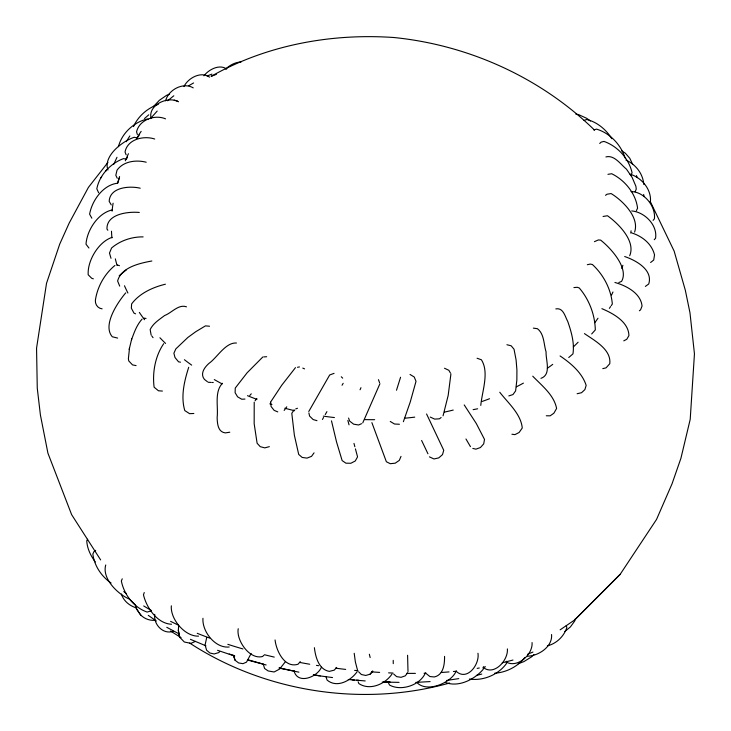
<?xml version="1.0" encoding="UTF-8"?>
<svg xmlns="http://www.w3.org/2000/svg" width="731" height="731" viewBox="0 0 731 731"><rect width="100%" height="100%" fill="white"/><g stroke="black" fill="none" stroke-linecap="round" stroke-linejoin="round"><path stroke-width="1.1" d="M314.385 647.693C315.463 656.822 318.716 669.569 329.325 671.378L334.259 670.135L336.671 667.394M407.999 671.515L407.587 655.259M195.378 641.389L190.965 643.362L184.349 642.019L179.671 637.194L178.327 630.369L178.666 625.782M275.066 639.963C276.272 650.745 284.496 668.399 298.001 664.26L300.313 661.619M129.524 347.974L128.391 358.72L128.747 360.913L132.53 364.897L136.094 365.61M506.61 661.263L506.4 663.611C498.25 674.823 483.063 681.155 469.412 679.017M254.214 402.169L254.169 423.724L257.111 443.251L260.245 446.668L264.796 447.875L269.355 446.65M650.426 201.857C651.595 189.311 641.571 177.569 629.967 174.124M483.465 667.047L483.145 669.413C474.337 679.647 458.319 687.697 445.069 682.361M165.599 100.832C168.294 89.867 183.143 81.799 193.231 87.866M118.431 146.693C121.775 133.298 133.727 122.241 147.086 119.043L148.585 119.537M456.208 670.976C451.721 682.635 427.416 692.951 417.346 682.946M263.187 663.894L264.585 668.5L268.167 670.948L274.107 671.981L279.617 669.057L285.346 661.774M425.424 672.867C420.298 685.084 401.392 691.544 389.614 685.102L388.618 683.321M131.498 339.824C134.111 332.623 136.779 324.893 142.061 319.145M129.168 349.455L131.717 338.91M171.337 605.835C170.177 619.002 184.769 636.628 198.53 636.144M206.727 637.414L205.091 645.007L206.59 650.17L209.898 653.011L214.156 653.962L218.889 652.545L219.611 651.568M480.788 405.431C481.994 391.487 489.487 372.508 481.4 359.78L477.069 358.245M396.504 390.226L400.57 377.242M144.245 592.539L143.477 594.851C146.474 607.671 157.302 623.634 171.511 624.256M251.126 653.468L246.502 662.149L242.975 663.666L238.617 662.953L235.099 660.276L233.792 655.945M575.416 618.819L574.621 621.149L570.372 626.96L564.835 631.483M379.946 383.674L362.74 422.911M443.059 415.82L448.185 395.389L450.926 373.861M202.962 618.298C201.939 631.429 215.197 648.488 229.168 646.999M122.232 578.815L121.355 581.044C124.06 594.577 133.855 607.562 147.132 612.057L150.897 611.025M631.008 175.358L632.068 172.68C628.879 158.581 617.576 146.163 603.961 141.412L601.129 142.125L599.722 143.459M403.366 421.714L410.274 401.904L416.012 381.335L414.23 376.995L410.027 374.455M401.008 456.391L399.3 460.393L395.197 463.189L390.253 463.701L386.37 461.745L371.878 422.637M125.933 159.084L123.539 158.627C110.555 163.26 99.407 175.184 96.812 188.836L98.648 192.756M360.054 389.769L360.968 387.695M635.111 191.76L636.262 189.137L635.897 186.277L632.151 177.45L626.43 169.117C620.72 164.521 614.387 154.68 605.917 156.918M188.708 367.273C184.358 380.915 180.566 396.476 184.797 410.594L189.603 413.664L193.861 413.49M113.753 164.347L116.969 157.302M238.233 628.715C236.003 639.981 249.49 660.13 262.63 656.475L263.873 655.259M636.354 210.729L637.578 208.18C635.769 193.423 624.813 180.155 611.701 173.74L607.945 174.325M308.765 411.498L329.672 374.985L334.067 373.358M634.581 232.12C639.78 217.335 622.584 200.568 611.125 193.56L607.032 194.227L605.524 195.314M87.629 539.222L86.751 540.849C87.144 548.497 90.745 555.935 95.332 561.965M151.847 260.994C139.731 263.224 121.118 267.272 117.618 281.015L119.701 286.123M270.744 401.867L281.755 385.21L295.479 367.629M133.508 126.573C138.223 116.083 147.479 108.151 158.261 104.359M629.683 255.749C635.988 241.011 618.38 223.549 607.47 215.746L603.057 216.467M357.395 457.195L355.248 460.978L350.871 463.262L345.927 463.189L342.135 460.576L336.543 441.981L331.49 420.855M183.974 86.523C188.141 77.934 201.071 70.953 209.559 77.148M322.435 419.457L323.559 417.502M325.24 414.568L326.921 411.635M342.053 385.255L343.177 383.3M321.421 667.239C317.245 677.235 297.663 684.81 294.081 671.021M126.216 141.713L129.853 135.92M524.757 657.598C517.603 666.709 506.181 672.493 494.613 673.242M611.235 305.659L612.331 304.014C611.098 289.074 603.367 274.609 592.393 264.503L590.255 264.083L587.322 264.713M357.139 671.707C350.779 680.762 336.936 688.392 327.113 680.095L325.88 676.467M560.138 629.83L574.52 620.052L620.144 574.365L656.539 519.43L672.054 483.776L680.936 458.227L690.21 419.347L694.45 353.841L689.973 312.786L685.322 290.225L674.156 251.135L650.206 201.4M609.362 308.363L610.613 306.563M291.943 413.052L294.2 409.844M392.008 674.037C385.191 684.17 369.804 690.932 358.839 683.567L358.144 681.758M284.158 410.429L286.762 406.811M314.056 452.845L311.543 456.345L307.011 458.109L302.205 457.451L298.696 454.408L294.374 435.247L291.843 413.737M100.449 178.401L101.655 176.756M105.62 171.292L106.699 169.811M407.697 672.748L405.294 675.828L401.072 677.317L396.65 676.641L393.707 674.064M107.932 162.428L88.414 187.392L69.134 223.165L59.695 244.191L46.519 283.317L36.55 348.184L37.263 388.143L40.406 414.998L47.917 453.156L71.62 514.624L100.65 559.946M255.073 400.78L256.864 398.578M653.085 220.378L654.409 218.807C655.908 206.133 643.874 191.586 631.072 191.586M372.792 671.067L370.069 674.192L365.756 675.453L361.379 674.53L358.601 671.78M370.069 674.192L372.655 671.232M249.792 395.508L251.272 393.817M150.422 118.623L157.202 111.057M654.236 239.704L655.561 238.26C657.69 224.947 644.395 211.926 631.685 210.939M222.434 383.272C214.165 391.962 218.414 406.619 217.144 417.465C217.326 423.331 217.737 432.003 225.331 432.898L229.79 432.213M153.373 106.653L159.358 100.311L166.531 95.368L169.565 94.116M574.52 620.052L620.144 574.365M203.931 75.796C208.856 69.472 219.437 63.862 226.692 69.016M591.681 333.957L595.308 329.928C594.988 314.778 589.14 299.427 579.226 287.941L577.28 287.292L573.908 287.575M225.769 69.07C229.826 64.968 235.382 62.245 241.166 61.907M163.707 343.68C155.283 355.906 152.222 372.499 154.113 387.211L158.453 390.774L162.41 391.067M533.913 654.647L531.702 656.749L523.944 661.592L518.233 663.721M125.75 292.839C117.892 302.095 102.139 325.194 112.291 336.772L117.618 338.078M144.5 118.532L148.768 114.813M126.545 269.712L119.217 275.688M167.637 100.777L173.804 95.788M441.113 417.52L439.477 418.799L434.689 419.119L430.239 417.072M639.378 310.776L640.566 309.853L642.046 306.042C640.785 293.067 626.074 285.611 614.917 282.468M114.941 265.435C104.423 274.079 97.324 286.881 95.368 300.368C95.03 304.489 97.908 308.445 102.13 308.838M568.745 357.505L572.967 353.877C574.593 342.912 571.322 331.792 567.768 321.503C565.118 316.733 563.354 307.367 555.825 308.902M95.697 550.333L94.116 551.402L92.855 553.943C94.189 565.593 101.454 576.457 111.085 583.027M105.73 564.981C101.737 578.605 117.993 594.413 129.606 599.192M650.608 262.484L653.706 260.062L654.537 254.863C651.732 243.688 642.202 236.232 631.566 232.869M645.363 286.406L648.726 283.993C653.267 269.885 635.879 260.3 624.676 256.535M262.831 356.975L247.115 372.783L235.263 388.06L235.117 392.684L237.593 396.823L241.76 399.245L244.958 399.062M188.826 85.682L193.578 82.95M594.431 241.669L598.36 239.942L600.635 240.124C610.412 247.718 629.236 268.076 621.569 281.389L618.801 282.559M540.94 378.356C551.658 374.61 545.673 360.091 546.075 351.903C543.672 344.301 544.367 333.921 537.386 328.685L533.347 328.128M361.543 423.697L358.555 424.985L353.63 424.163L349.674 421.12L348.55 418.041M527.681 654.208L532.908 652.07M623.771 340.847L626.778 339.275L628.907 335.62C628.724 321.85 612.989 313.352 601.878 308.656M295.69 408.949L297.49 408.254M216.422 74.334L211.122 76.353C266.303 45.094 331.006 33.133 393.936 37.519C468.726 45.03 540.684 77.614 594.586 130.164M207.037 75.997L211.972 74.123M584.06 120.405L586.728 119.491C597.181 122.031 606.209 129.661 611.829 138.698M508.831 395.919L512.979 394.557L515.611 390.893L516.854 380.038L516.918 369.996L516.095 359.981L514.039 349.226L511.143 345.772L506.912 344.74M547.382 645.866C556.455 643.645 563.948 636.381 566.836 627.609L566.278 625.508M173.256 631.228C163.232 634.983 153.282 624.329 154.753 614.378M593.764 129.944L596.523 129.113C609.892 133.106 620.985 144.656 625.023 157.923M476.356 675.462L481.747 674.055M502.279 662.798L512.998 660.047M449.629 683.01C362.896 707.352 265.143 692.284 189.704 643.088M602.783 368.643L606.054 367.848L609.773 363.727C611.5 349.473 594.422 340.518 584.444 333.592M483.502 667.193L485.494 666.8M473.121 409.652L477.645 408.793M527.572 656.2C538.765 655.89 552.727 646.56 551.567 634.535M154.744 620.308C148.841 620.82 142.006 617.85 139.009 612.569M297.48 367.282L299.482 366.944M446.641 680.46L458.785 678.606M577.125 393.735L581.556 392.711L584.882 389.605L586.161 385.365C582.077 372.627 570.747 363.216 560.065 355.942M112.099 237.356C98.712 241.669 87.227 260.675 88.204 274.801L91.777 278.328L93.358 278.831M430.111 681.584L415.756 682.407M263.79 356.911L266.669 356.728M212.264 382.496L213.26 382.487M399.044 682.37L382.249 682.05M383.501 681.913L390.126 681.932M546.295 415.775L550.169 415.82L553.86 413.234L556.602 408.455C554.043 394.996 541.762 385.584 532.744 376.182M165.407 284.204C152.852 287.256 139.539 293.259 131.626 303.922L131.342 308.19L133.974 313.096L135.573 313.837M112.318 209.925C98.192 212.822 86.925 230.101 86.011 244.191L88.935 248.019M178.465 101.773C168.02 95.734 148.155 104.908 150.988 117.965M236.451 343.022C225.587 342.209 217.125 357.642 209.066 363.307C204.607 367.2 199.773 373.696 204.433 379.407L207.385 381.683M399.428 424.254L394.512 424.017L390.244 421.449M208.125 382.258L211.232 382.441M352.114 679.876L354.352 680.022M356.6 680.168L358.839 680.314M365.226 680.945L348.258 679.51M319.977 675.901L332.532 677.564M511.919 434.241L514.953 434.625L519.12 432.478L522.272 428C520.901 413.883 508.045 402.973 499.766 392.255M144.044 318.159L146.045 318.433M575.836 114.155L578.541 114.584L586.783 118.358L590.438 121.017M209.532 326.227L205.457 325.871L195.68 331.755L187.904 337.42L175.842 348.888L173.887 353.237L175.001 357.523L178.565 361.827L180.511 362.174M298.933 672.173L279.087 668.097M313.471 674.814L320.169 676.029M294.657 671.213L279.215 667.887M313.371 674.676L318.871 675.691M143.13 236.89C131.9 236.707 120.195 240.609 111.578 248.001L109.476 253.063L111.002 258.299M262.639 663.922L247.462 659.627M472.82 448.423L475.899 449.163L480.441 447.527L483.694 443.881L484.516 439.432L476.292 423.514L464.212 404.91M266.13 664.963L247.745 660.084M136.697 607.982C129.807 606.045 123.539 601.037 121.383 594.02M136.56 137.885L134.239 137.273C122.424 141.083 102.833 156.233 107.941 170.021M316.98 420.672L313.151 419.557L309.597 416.085L308.875 412.905M177.752 101.216L174.179 100.11M186.496 306.828C178.556 303.877 171.575 312.987 164.639 315.509C159.303 319.557 153.144 323.34 150.157 329.599L151.153 335.072M229.232 654.017L234.587 655.661M234.742 656.082L217.564 650.307M117.271 264.951L119.491 265.691M139.292 212.456C128.071 211.423 106.406 213.918 106.973 229.05L107.841 230.256M205.932 645.838L190.425 639.323M277.762 411.891L274.134 410.356L271.082 406.5L270.68 402.205M302.762 368.095L304.562 368.872M140.224 188.205C129.67 185.683 109.906 187.072 109.166 201.317L111.249 204.908M444.512 368.25L448.834 370.297L450.406 372.974M179.451 634.079L166.778 627.308M146.2 162.218C136.204 159.669 123.466 161.131 117.015 170.186L115.827 175.266L117.243 178.263M143.696 605.944L151.28 610.476M625.891 160.043C635.687 164.438 642.978 173.603 643.783 184.459M156.352 621.021L148.256 615.338M154.716 139.027C143.852 135.354 127.404 139.109 125.038 152.021L126.152 154.89M170.497 630.999L181.06 637.642M621.542 150.723L625.361 153.227L629.766 158.252L632.662 164.356M165.544 118.851C154.853 114.2 139.255 119.783 136.56 131.827L137.382 134.522M456.838 671.89C467.794 680.826 479.81 663.94 477.955 653.258M123.758 591.534L126.417 593.618M506.099 661.957C517.256 668.6 533.045 654.565 532.067 642.576M426.63 673.945L429.929 676.55L434.269 676.961C443.498 675.042 444.686 664.123 444.549 656.383M135.546 605.085L129.524 599.164M341.258 376.776L342.693 378.155M483.054 667.266C493.864 676.44 508.401 660.358 507.387 648.909M429.417 456.857L433.967 458.967L438.774 457.88L442.502 454.627L443.735 450.278L426.566 413.974M151.792 335.94L153.053 337.685M135.262 604.491L136.35 608.64L138.378 611.628M136.35 608.64L141.092 615.63M91.85 218.203L89.611 214.165C92.015 200.422 103.272 184.715 117.709 183.207A356.244 209.815 62.7 0 1 119.455 177.779M465.967 438.993L470.462 446.659M421.604 440.455L427.955 453.787M636.427 175.577L637.35 177.642M378.457 379.672L379.572 382.678M233.655 656.347L235.099 660.276M357.55 670.309L355.376 661.994L354.206 653.295M347.865 420.462L349.034 424.83M353.978 443.415L354.846 446.696M355.43 448.889L357.468 456.537M643.627 194.455L644.185 196.621M369.347 654.245L370.16 657.571M178.327 630.369L179.671 637.194M393.214 660.34L393.26 663.666M479.298 667.997A223.924 76.81 9.1 0 1 477.151 668.372M456.61 671.195A223.924 76.81 9.1 0 1 453.403 671.515M449.044 671.908A223.924 76.81 9.1 0 1 441.241 672.483M426.2 673.187A223.924 76.81 9.1 0 1 424.071 673.242M415.418 673.379A223.924 76.81 9.1 0 1 406.564 673.361M393.022 673.041A223.924 76.81 9.1 0 1 388.59 672.858M379.627 672.401A223.924 76.81 9.1 0 1 371.695 671.871M357.971 670.711A223.924 76.81 9.1 0 1 354.636 670.382M345.681 669.413A223.924 76.81 9.1 0 1 335.547 668.171M318.689 665.722A223.924 76.81 9.1 0 1 316.441 665.365M309.697 664.232A223.924 76.81 9.1 0 1 299.619 662.414M274.262 657.096A223.924 76.81 9.1 0 1 264.521 654.757M242.93 648.945A223.924 76.81 9.1 0 1 227.825 644.322M209.724 638.099A223.924 76.81 9.1 0 1 197.233 633.302M178.583 625.215A223.924 76.81 9.1 0 1 170.57 621.332M612.971 291.98A257.531 191.376 1.5 0 1 611.536 295.05M597.985 318.232A257.531 191.376 1.5 0 1 594.76 322.718M578.111 342.209A257.531 191.376 1.5 0 1 573.305 346.969M552.737 364.367A257.531 191.376 1.5 0 1 547.318 368.287M523.414 383.126A257.531 191.376 1.5 0 1 516.369 386.836M489.551 398.724A257.531 191.376 1.5 0 1 482.213 401.429M453.238 410.064A257.531 191.376 1.5 0 1 444.503 412.092M414.742 417.136A257.531 191.376 1.5 0 1 404.773 418.214M374.656 419.685A257.531 191.376 1.5 0 1 364.55 419.594M334.405 417.556A257.531 191.376 1.5 0 1 323.321 416.131M294.684 410.712A257.531 191.376 1.5 0 1 284.834 408.236M271.941 404.49A257.531 191.376 1.5 0 1 269.83 403.823M256.928 399.364A257.531 191.376 1.5 0 1 247.471 395.681M222.114 383.876A257.531 191.376 1.5 0 1 214.284 379.581M191.668 365.125A257.531 191.376 1.5 0 1 184.413 359.716M165.571 343.433A257.531 191.376 1.5 0 1 159.925 337.749M144.555 319.712A257.531 191.376 1.5 0 1 139.338 312.411M127.907 293.021A257.531 191.376 1.5 0 1 124.48 285.775M117.07 265.472A257.531 191.376 1.5 0 1 115.334 258.856M111.916 237.858A257.531 191.376 1.5 0 1 111.487 231.215M112.081 211.131A257.531 191.376 1.5 0 1 113.095 203.209M631.072 230.795A330.092 139.594 -45.5 0 1 630.707 233.061M622.876 265.298A330.092 139.594 -45.5 0 1 621.843 268.505M117.627 183.052A329.087 194.857 62 0 1 119.582 176.536M125.33 160.793A329.087 194.857 62 0 1 128.446 153.711M136.88 137.976A329.087 194.857 62 0 1 141.165 131.361M126.536 159.038A356.244 209.815 62.7 0 1 127.432 157.019M137.19 138.287A356.244 209.815 62.7 0 1 139.575 134.431"/></g></svg>
